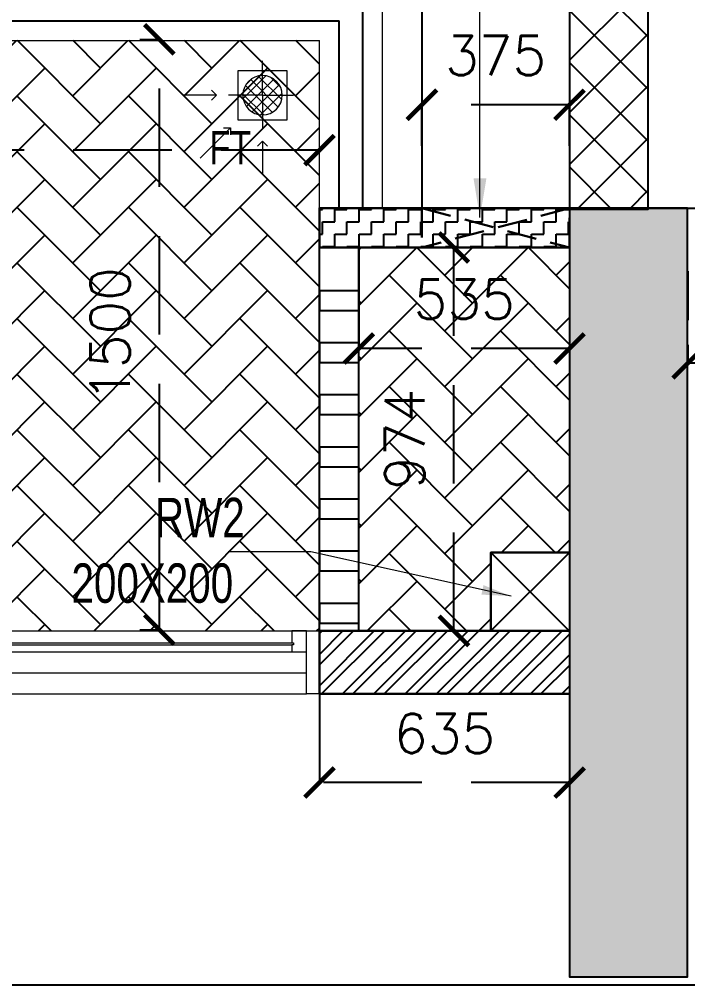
# Model space of a CAD drawing. Header units: millimetres. Extents: x 1135099 to 1230264, y -5736945 to -5695799.
# Drawn here: x 1142245 to 1143941, y -5730079 to -5727626 of the extents above; entities that cross this region are included whole.
import ezdxf

# ---------------------------------------------------------------- set-up
doc = ezdxf.new("R2010")
doc.units = ezdxf.units.MM
doc.header["$LTSCALE"] = 1000
doc.header["$MEASUREMENT"] = 0
for name, pattern in [('2BHK-A - BACK$0$AUDIT_D_120904163729-0', [0]), ('2BHK-A - BACK$0$HIDDEN', [0.375, 0.25, -0.125]), ('AUDIT_D_120904163729-0', [0]), ('T10(T7 IS SIMILAR BUT MIRROR) - DIMENSION & TEXTING$0$( Hidden )', [0.375, 0.25, -0.125]), ('T10(T7 IS SIMILAR BUT MIRROR) - DIMENSION & TEXTING$0$HIDDEN', [0.375, 0.25, -0.125]), ('T8(T9 IS SIMILAR) - DIMENSION & TEXTING$0$AUDIT_D_120904163729-0', [0]), ('T8(T9 IS SIMILAR) - TYPICAL FLOOR ELEVATION$0$AUDIT_D_120904163729-0', [0]), ('T8(T9 IS SIMILAR) - TYPICAL FLOOR ELEVATION$0$HIDDEN', [0.375, 0.25, -0.125])]:
    doc.linetypes.add(name, pattern=pattern)
doc.layers.get('0').update_dxf_attribs({"linetype": 'AUDIT_D_120904163729-0'})
for name, color, linetype, lineweight in [('2BHK-A - BACK$0$$0$a-TOI-fixtures', 251, 'Continuous', 0), ('2BHK-A - BACK$0$a-TOI-fixtures', 251, 'Continuous', 0), ('2BHK-A - BACK$0$A-WALL- 160', 6, 'Continuous', 30), ('2BHK-A - BACK$0$Ele', 8, 'Continuous', 15), ('2BHK-A - BACK$0$Window', 4, 'Continuous', 20), ('T8(T9 IS SIMILAR) - DIMENSION & TEXTING$0$R0-18-10-2014-T1-1st Podium Floor Plan$0$Text', 2, 'Continuous', 0)]:
    doc.layers.add(name, color=color, linetype=linetype, lineweight=lineweight)
for name, color, linetype in [('2BHK-A - BACK$0$A-DECK SUNK 125', 8, 'Continuous'), ('2BHK-A - BACK$0$A-Elev Feature-Chajja', 13, 'Continuous'), ('2BHK-A - BACK$0$A-HATCH -160', 251, '2BHK-A - BACK$0$AUDIT_D_120904163729-0'), ('2BHK-A - BACK$0$CUT-OUT', 49, 'Continuous'), ('2BHK-A - BACK$0$ELE 1', 1, 'Continuous'), ('T10(T7 IS SIMILAR BUT MIRROR) - DIMENSION & TEXTING$0$A-DIMENSIONS', 2, 'T10(T7 IS SIMILAR BUT MIRROR) - DIMENSION & TEXTING$0$HIDDEN'), ('T8(T9 IS SIMILAR) - DIMENSION & TEXTING$0$A-RWS NOS.', 1, 'T8(T9 IS SIMILAR) - DIMENSION & TEXTING$0$AUDIT_D_120904163729-0'), ('T8(T9 IS SIMILAR) - TYPICAL FLOOR ELEVATION$0$A-DIM', 1, 'T8(T9 IS SIMILAR) - TYPICAL FLOOR ELEVATION$0$AUDIT_D_120904163729-0'), ('T8(T9 IS SIMILAR) - TYPICAL FLOOR ELEVATION$0$A-WALL HATCH', 252, 'T8(T9 IS SIMILAR) - TYPICAL FLOOR ELEVATION$0$AUDIT_D_120904163729-0'), ('T8(T9 IS SIMILAR) - TYPICAL FLOOR ELEVATION$0$A-WALL-FEATURES', 6, 'T8(T9 IS SIMILAR) - TYPICAL FLOOR ELEVATION$0$AUDIT_D_120904163729-0'), ('T8_REFUGE COLUMNS$0$A-RCC COLS', 3, 'Continuous')]:
    doc.layers.add(name, color=color, linetype=linetype)
doc.layers.add('T8_REFUGE COLUMNS$0$COL-HATCH', color=7, linetype='Continuous', lineweight=25, true_color=0xa3a3a3)
doc.styles.add('2BHK-A - BACK$0$Romans 1', font='romans.shx', dxfattribs={"height": 100})
doc.styles.add('T10(T7 IS SIMILAR BUT MIRROR) - DIMENSION & TEXTING$0$Romans 1', font='romans.shx', dxfattribs={"height": 100})
doc.styles.add('T8(T9 IS SIMILAR) - DIMENSION & TEXTING$0$ARIAL ARROW', font='swisscl.ttf')
doc.styles.add('T8(T9 IS SIMILAR) - DIMENSION & TEXTING$0$Tahoma', font='tahoma.ttf')
doc.styles.add('T8(T9 IS SIMILAR) - TYPICAL FLOOR ELEVATION$0$Romans 1', font='romans.shx', dxfattribs={"height": 100})
doc.dimstyles.new('2BHK-A - BACK$0$ALPINE S', dxfattribs={"dimscale": 0, "dimtxt": 100, "dimasz": 75, "dimexe": 0, "dimexo": 0, "dimgap": 75, "dimtad": 1, "dimdec": 0, "dimzin": 0, "dimdsep": 46, "dimtxsty": '2BHK-A - BACK$0$Romans 1', "dimblk": '2BHK-A - BACK$0$_ArchTick', "dimcen": 0.09, "dimclrd": 256, "dimclre": 256, "dimclrt": 7, "dimadec": 0, "dimazin": 0, "dimtfac": 1, "dimtdec": 0, "dimtofl": 0, "dimtmove": 1, "dimatfit": 0, "dimldrblk": '2BHK-A - BACK$0$_Open90', "dimfxl": 1, "dimtolj": 1, "dimtzin": 0, "dimarcsym": 0})
doc.dimstyles.new('T10(T7 IS SIMILAR BUT MIRROR) - DIMENSION & TEXTING$0$ALPINE S', dxfattribs={"dimscale": 0, "dimtxt": 100, "dimasz": 75, "dimexe": 0, "dimexo": 0, "dimgap": 75, "dimtad": 1, "dimdec": 0, "dimzin": 0, "dimdsep": 46, "dimtxsty": 'T10(T7 IS SIMILAR BUT MIRROR) - DIMENSION & TEXTING$0$Romans 1', "dimblk": 'T10(T7 IS SIMILAR BUT MIRROR) - DIMENSION & TEXTING$0$_ArchTick', "dimcen": 0.09, "dimclrd": 256, "dimclre": 256, "dimclrt": 7, "dimadec": 0, "dimazin": 0, "dimtfac": 1, "dimtdec": 0, "dimtofl": 0, "dimtmove": 1, "dimatfit": 0, "dimldrblk": 'T10(T7 IS SIMILAR BUT MIRROR) - DIMENSION & TEXTING$0$_Open90', "dimfxl": 1, "dimtolj": 1, "dimtzin": 0, "dimarcsym": 0})
doc.dimstyles.new('T8(T9 IS SIMILAR) - DIMENSION & TEXTING$0$SAMATA STD', dxfattribs={"dimtxt": 100, "dimasz": 50, "dimexe": 50, "dimexo": 50, "dimgap": 10, "dimtad": 0, "dimdec": 0, "dimrnd": 5, "dimzin": 0, "dimdsep": 46, "dimtxsty": 'T8(T9 IS SIMILAR) - DIMENSION & TEXTING$0$Tahoma', "dimblk": 'T8(T9 IS SIMILAR) - DIMENSION & TEXTING$0$_Origin2', "dimcen": -50, "dimdle": 50, "dimclrd": 7, "dimclre": 7, "dimclrt": 7, "dimadec": 0, "dimazin": 0, "dimtfac": 1, "dimtdec": 0, "dimtmove": 1, "dimatfit": 3, "dimfxl": 150, "dimtfill": 1, "dimtolj": 1, "dimtzin": 0, "dimlwd": -1, "dimlwe": -1, "dimarcsym": 0})
doc.dimstyles.new('T8(T9 IS SIMILAR) - TYPICAL FLOOR ELEVATION$0$ALPINE S', dxfattribs={"dimscale": 0, "dimtxt": 100, "dimasz": 75, "dimexe": 0, "dimexo": 0, "dimgap": 75, "dimtad": 1, "dimdec": 0, "dimzin": 0, "dimdsep": 46, "dimtxsty": 'T8(T9 IS SIMILAR) - TYPICAL FLOOR ELEVATION$0$Romans 1', "dimblk": 'T8(T9 IS SIMILAR) - TYPICAL FLOOR ELEVATION$0$_ArchTick', "dimcen": 0.09, "dimclrd": 256, "dimclre": 256, "dimclrt": 7, "dimadec": 0, "dimazin": 0, "dimtfac": 1, "dimtdec": 0, "dimtofl": 0, "dimtmove": 1, "dimatfit": 0, "dimldrblk": 'T8(T9 IS SIMILAR) - TYPICAL FLOOR ELEVATION$0$_Open90', "dimfxl": 1, "dimtolj": 1, "dimtzin": 0, "dimarcsym": 0})

# ---------------------------------------------------------------- blocks, each defined once
blk = doc.blocks.new('T8(T9 IS SIMILAR) - DIMENSION & TEXTING$0$_Origin2')
at = {"color": 0, "linetype": 'ByBlock', "lineweight": -2}
blk.add_line((-0.5, 0), (-1, 0), dxfattribs=at)
for radius in [0.5, 0.25]:
    blk.add_circle((0, 0), radius, dxfattribs=at)
blk = doc.blocks.new('T8(T9 IS SIMILAR) - TYPICAL FLOOR ELEVATION$0$_ArchTick')
at = {"color": 0, "linetype": 'ByBlock', "const_width": 0.15}
blk.add_lwpolyline([(-0.5, -0.5), (0.5, 0.5)], dxfattribs=at)
blk = doc.blocks.new('*D58')
at = {"layer": 'T8(T9 IS SIMILAR) - TYPICAL FLOOR ELEVATION$0$A-DIM', "linetype": 'T8(T9 IS SIMILAR) - TYPICAL FLOOR ELEVATION$0$HIDDEN', "lineweight": -2, "transparency": 16777216}
for p, q in [((1143841.3, -5727420.6), (1144380.1, -5727420.6)), ((1143841.3, -5728105.8), (1144380.1, -5728105.8))]:
    blk.add_line(p, q, dxfattribs=at)
at = {"layer": 'T8(T9 IS SIMILAR) - TYPICAL FLOOR ELEVATION$0$A-DIM', "lineweight": -2, "transparency": 16777216}
blk.add_line((1144380.1, -5728105.8), (1144380.1, -5727420.6), dxfattribs=at)
at = {"layer": 'T8(T9 IS SIMILAR) - TYPICAL FLOOR ELEVATION$0$A-DIM', "linetype": 'ByBlock', "lineweight": -2, "transparency": 16777216, "xscale": 75, "yscale": 75, "zscale": 75}
for p, rotation in [((1144380.1, -5727420.6), 90), ((1144380.1, -5728105.8), 270)]:
    blk.add_blockref('T8(T9 IS SIMILAR) - TYPICAL FLOOR ELEVATION$0$_ArchTick', p, dxfattribs=dict(at, rotation=rotation))
at = {"layer": 'T8(T9 IS SIMILAR) - TYPICAL FLOOR ELEVATION$0$A-DIM', "color": 7, "linetype": 'ByBlock', "transparency": 16777216, "insert": (1144255.1, -5727763.2), "char_height": 100, "attachment_point": 5, "rotation": 90, "style": 'T8(T9 IS SIMILAR) - TYPICAL FLOOR ELEVATION$0$Romans 1'}
blk.add_mtext('\\A1;685', dxfattribs=at)
blk = doc.blocks.new('T8(T9 IS SIMILAR) - TYPICAL FLOOR ELEVATION$0$_Open90')
at = {"color": 0, "linetype": 'ByBlock', "lineweight": -2}
for p, q in [((-0.5, 0.5), (0, 0)), ((0, 0), (-1, 0)), ((0, 0), (-0.5, -0.5))]:
    blk.add_line(p, q, dxfattribs=at)
blk = doc.blocks.new('2BHK-A - BACK$0$2400')
at = {"layer": '2BHK-A - BACK$0$Window', "color": 1, "lineweight": 13}
for p, q in [((1151176.5, -5692111.9), (1148842.5, -5692111.9)), ((1149607.5, -5692111.9), (1148880, -5692111.9)), ((1149607.5, -5692165.3), (1148880, -5692165.3)), ((1150373.7, -5692165.3), (1149645, -5692165.3)), ((1150411.2, -5692165.3), (1151176.5, -5692165.3)), ((1149607.5, -5692218.6), (1148842.5, -5692218.6)), ((1150373.7, -5692218.6), (1149645, -5692218.6)), ((1151139, -5692218.6), (1150411.2, -5692218.6)), ((1150373.7, -5692271.9), (1148842.5, -5692271.9)), ((1151139, -5692271.9), (1150411.2, -5692271.9))]:
    blk.add_line(p, q, dxfattribs=at)
at = {"layer": '2BHK-A - BACK$0$Window', "color": 5, "lineweight": 13}
for p, q in [((1149607.5, -5692142.2), (1148880, -5692142.2)), ((1149607.5, -5692146.7), (1148880, -5692146.7)), ((1150373.7, -5692183.8), (1149645, -5692183.8)), ((1150373.7, -5692200), (1149645, -5692200)), ((1151139, -5692237.2), (1150411.2, -5692237.2)), ((1151139, -5692253.3), (1150411.2, -5692253.3))]:
    blk.add_line(p, q, dxfattribs=at)
at = {"layer": '2BHK-A - BACK$0$Window', "color": 4, "lineweight": 13}
for points in [[(1148842.5, -5692111.9), (1148809.5, -5692111.9), (1148809.5, -5692271.9), (1148842.5, -5692271.9)], [(1148880, -5692146.7), (1148880, -5692165.3), (1148842.5, -5692165.3), (1148842.5, -5692111.9), (1148880, -5692111.9), (1148880, -5692142.2), (1148875.5, -5692142.2), (1148875.5, -5692146.7)], [(1149607.5, -5692146.7), (1149607.5, -5692165.3), (1149645, -5692165.3), (1149645, -5692111.9), (1149607.5, -5692111.9), (1149607.5, -5692142.2), (1149612, -5692142.2), (1149612, -5692146.7)], [(1151209.5, -5692111.9), (1151176.5, -5692111.9), (1151176.5, -5692271.9), (1151209.5, -5692271.9)], [(1149645, -5692200), (1149645, -5692218.6), (1149607.5, -5692218.6), (1149607.5, -5692165.3), (1149645, -5692165.3), (1149645, -5692183.8), (1149640.5, -5692183.8), (1149640.5, -5692200)], [(1150373.7, -5692200), (1150373.7, -5692218.6), (1150411.2, -5692218.6), (1150411.2, -5692165.3), (1150373.7, -5692165.3), (1150373.7, -5692183.8), (1150378.2, -5692183.8), (1150378.2, -5692200)], [(1150411.2, -5692253.3), (1150411.2, -5692271.9), (1150373.7, -5692271.9), (1150373.7, -5692218.6), (1150411.2, -5692218.6), (1150411.2, -5692237.2), (1150406.7, -5692237.2), (1150406.7, -5692253.3)], [(1151139, -5692253.3), (1151139, -5692271.9), (1151176.5, -5692271.9), (1151176.5, -5692218.6), (1151139, -5692218.6), (1151139, -5692237.2), (1151143.5, -5692237.2), (1151143.5, -5692253.3)]]:
    blk.add_lwpolyline(points, close=True, dxfattribs=at)
blk = doc.blocks.new('2BHK-A - BACK$0$$0$Type-A-First Floor Plan-bottom-up$0$FLOOR TRAP-flat-6')
h = blk.add_hatch()
h.set_pattern_fill('ACET-2D-_USER', color=0, scale=20, angle=45, style=0, double=1, pattern_type=0)
h.set_pattern_definition([(45, (-789896.981, 5385770.066), (-14.142135624, 14.142135624), []), (135, (-789896.981, 5385770.066), (-14.142135624, -14.142135624), [])])
edge = h.paths.add_edge_path()
edge.add_arc((150, 150), 50, 0, 360)
at = {"color": 0}
for q in [(150, 228.6), (67.6, 150), (237.4, 150), (150, 63.6)]:
    blk.add_line((150, 150), q, dxfattribs=at)
blk.add_lwpolyline([(87.5, 212.5), (212.5, 212.5), (212.5, 87.5), (87.5, 87.5)], close=True, dxfattribs=at)
blk.add_circle((150, 150), 50, dxfattribs=at)
blk = doc.blocks.new('2BHK-A - BACK$0$_ArchTick')
at = {"color": 0, "linetype": 'ByBlock', "const_width": 0.15}
blk.add_lwpolyline([(-0.5, -0.5), (0.5, 0.5)], dxfattribs=at)
blk = doc.blocks.new('2BHK-A - BACK$0$_Open90')
at = {"color": 0, "linetype": 'ByBlock', "lineweight": -2}
for p, q in [((0, 0), (-1, 0)), ((-0.5, 0.5), (0, 0)), ((0, 0), (-0.5, -0.5))]:
    blk.add_line(p, q, dxfattribs=at)
blk = doc.blocks.new('T10(T7 IS SIMILAR BUT MIRROR) - DIMENSION & TEXTING$0$_ArchTick')
at = {"color": 0, "linetype": 'ByBlock', "const_width": 0.15}
blk.add_lwpolyline([(-0.5, -0.5), (0.5, 0.5)], dxfattribs=at)
blk = doc.blocks.new('*D67')
at = {"layer": 'T10(T7 IS SIMILAR BUT MIRROR) - DIMENSION & TEXTING$0$A-DIMENSIONS', "linetype": 'T10(T7 IS SIMILAR BUT MIRROR) - DIMENSION & TEXTING$0$( Hidden )', "lineweight": -2, "ltscale": 0.5, "transparency": 16777216}
for p, q in [((1143941.6, -5728265.4), (1143941.6, -5728499.7)), ((1144572, -5728263), (1144572, -5728499.7))]:
    blk.add_line(p, q, dxfattribs=at)
at = {"layer": 'T10(T7 IS SIMILAR BUT MIRROR) - DIMENSION & TEXTING$0$A-DIMENSIONS', "lineweight": -2, "ltscale": 0.5, "transparency": 16777216}
blk.add_line((1144572, -5728499.7), (1143941.6, -5728499.7), dxfattribs=at)
at = {"layer": 'T10(T7 IS SIMILAR BUT MIRROR) - DIMENSION & TEXTING$0$A-DIMENSIONS', "lineweight": -2, "ltscale": 0.5, "transparency": 16777216, "xscale": 75, "yscale": 75, "zscale": 75, "rotation": 180}
blk.add_blockref('T10(T7 IS SIMILAR BUT MIRROR) - DIMENSION & TEXTING$0$_ArchTick', (1143941.6, -5728499.7), dxfattribs=at)
at = {"layer": 'T10(T7 IS SIMILAR BUT MIRROR) - DIMENSION & TEXTING$0$A-DIMENSIONS', "lineweight": -2, "ltscale": 0.5, "transparency": 16777216, "xscale": 75, "yscale": 75, "zscale": 75}
blk.add_blockref('T10(T7 IS SIMILAR BUT MIRROR) - DIMENSION & TEXTING$0$_ArchTick', (1144572, -5728499.7), dxfattribs=at)
at = {"layer": 'T10(T7 IS SIMILAR BUT MIRROR) - DIMENSION & TEXTING$0$A-DIMENSIONS', "color": 7, "ltscale": 0.5, "transparency": 16777216, "insert": (1144256.8, -5728374.7), "char_height": 100, "attachment_point": 5, "style": 'T10(T7 IS SIMILAR BUT MIRROR) - DIMENSION & TEXTING$0$Romans 1'}
blk.add_mtext('\\A1;630', dxfattribs=at)
blk = doc.blocks.new('T10(T7 IS SIMILAR BUT MIRROR) - DIMENSION & TEXTING$0$_Open90')
at = {"color": 0, "linetype": 'ByBlock', "lineweight": -2}
for p, q in [((-0.5, 0.5), (0, 0)), ((0, 0), (-1, 0)), ((0, 0), (-0.5, -0.5))]:
    blk.add_line(p, q, dxfattribs=at)
blk = doc.blocks.new('*D68')
at = {"layer": 'T10(T7 IS SIMILAR BUT MIRROR) - DIMENSION & TEXTING$0$A-DIMENSIONS', "linetype": 'T10(T7 IS SIMILAR BUT MIRROR) - DIMENSION & TEXTING$0$HIDDEN', "lineweight": -2, "transparency": 16777216}
for p, q in [((1143006.6, -5729339.8), (1143006.6, -5729565.1)), ((1143641.6, -5729339.8), (1143641.6, -5729565.1))]:
    blk.add_line(p, q, dxfattribs=at)
at = {"layer": 'T10(T7 IS SIMILAR BUT MIRROR) - DIMENSION & TEXTING$0$A-DIMENSIONS', "lineweight": -2, "transparency": 16777216}
blk.add_line((1143641.6, -5729565.1), (1143006.6, -5729565.1), dxfattribs=at)
at = {"layer": 'T10(T7 IS SIMILAR BUT MIRROR) - DIMENSION & TEXTING$0$A-DIMENSIONS', "linetype": 'ByBlock', "lineweight": -2, "transparency": 16777216, "xscale": 75, "yscale": 75, "zscale": 75, "rotation": 180}
blk.add_blockref('T10(T7 IS SIMILAR BUT MIRROR) - DIMENSION & TEXTING$0$_ArchTick', (1143006.6, -5729565.1), dxfattribs=at)
at = {"layer": 'T10(T7 IS SIMILAR BUT MIRROR) - DIMENSION & TEXTING$0$A-DIMENSIONS', "linetype": 'ByBlock', "lineweight": -2, "transparency": 16777216, "xscale": 75, "yscale": 75, "zscale": 75}
blk.add_blockref('T10(T7 IS SIMILAR BUT MIRROR) - DIMENSION & TEXTING$0$_ArchTick', (1143641.6, -5729565.1), dxfattribs=at)
at = {"layer": 'T10(T7 IS SIMILAR BUT MIRROR) - DIMENSION & TEXTING$0$A-DIMENSIONS', "color": 7, "linetype": 'ByBlock', "transparency": 16777216, "insert": (1143324.1, -5729440.1), "char_height": 100, "attachment_point": 5, "style": 'T10(T7 IS SIMILAR BUT MIRROR) - DIMENSION & TEXTING$0$Romans 1'}
blk.add_mtext('\\A1;635', dxfattribs=at)
blk = doc.blocks.new('*D70')
at = {"layer": 'T10(T7 IS SIMILAR BUT MIRROR) - DIMENSION & TEXTING$0$A-DIMENSIONS', "lineweight": -2, "transparency": 16777216}
blk.add_line((1143006.6, -5727958), (1140236.3, -5727958), dxfattribs=at)
at = {"layer": 'T10(T7 IS SIMILAR BUT MIRROR) - DIMENSION & TEXTING$0$A-DIMENSIONS', "linetype": 'ByBlock', "lineweight": -2, "transparency": 16777216, "xscale": 75, "yscale": 75, "zscale": 75, "rotation": 180}
blk.add_blockref('T10(T7 IS SIMILAR BUT MIRROR) - DIMENSION & TEXTING$0$_ArchTick', (1140236.3, -5727958), dxfattribs=at)
at = {"layer": 'T10(T7 IS SIMILAR BUT MIRROR) - DIMENSION & TEXTING$0$A-DIMENSIONS', "linetype": 'ByBlock', "lineweight": -2, "transparency": 16777216, "xscale": 75, "yscale": 75, "zscale": 75}
blk.add_blockref('T10(T7 IS SIMILAR BUT MIRROR) - DIMENSION & TEXTING$0$_ArchTick', (1143006.6, -5727958), dxfattribs=at)
at = {"layer": 'T10(T7 IS SIMILAR BUT MIRROR) - DIMENSION & TEXTING$0$A-DIMENSIONS', "color": 7, "linetype": 'ByBlock', "transparency": 16777216, "insert": (1141621.5, -5727833), "char_height": 100, "attachment_point": 5, "style": 'T10(T7 IS SIMILAR BUT MIRROR) - DIMENSION & TEXTING$0$Romans 1'}
blk.add_mtext('\\A1;2770', dxfattribs=at)
blk = doc.blocks.new('*D71')
at = {"layer": 'T10(T7 IS SIMILAR BUT MIRROR) - DIMENSION & TEXTING$0$A-DIMENSIONS', "linetype": 'T10(T7 IS SIMILAR BUT MIRROR) - DIMENSION & TEXTING$0$HIDDEN', "lineweight": -2, "transparency": 16777216}
for p, q in [((1142550.3, -5727676.7), (1142600, -5727676.7)), ((1142550.3, -5729176.6), (1142600, -5729176.6))]:
    blk.add_line(p, q, dxfattribs=at)
at = {"layer": 'T10(T7 IS SIMILAR BUT MIRROR) - DIMENSION & TEXTING$0$A-DIMENSIONS', "lineweight": -2, "transparency": 16777216}
blk.add_line((1142600, -5729176.6), (1142600, -5727676.7), dxfattribs=at)
at = {"layer": 'T10(T7 IS SIMILAR BUT MIRROR) - DIMENSION & TEXTING$0$A-DIMENSIONS', "linetype": 'ByBlock', "lineweight": -2, "transparency": 16777216, "xscale": 75, "yscale": 75, "zscale": 75}
for p, rotation in [((1142600, -5727676.7), 90), ((1142600, -5729176.6), 270)]:
    blk.add_blockref('T10(T7 IS SIMILAR BUT MIRROR) - DIMENSION & TEXTING$0$_ArchTick', p, dxfattribs=dict(at, rotation=rotation))
at = {"layer": 'T10(T7 IS SIMILAR BUT MIRROR) - DIMENSION & TEXTING$0$A-DIMENSIONS', "color": 7, "linetype": 'ByBlock', "transparency": 16777216, "insert": (1142475, -5728426.6), "char_height": 100, "attachment_point": 5, "rotation": 90, "style": 'T10(T7 IS SIMILAR BUT MIRROR) - DIMENSION & TEXTING$0$Romans 1'}
blk.add_mtext('\\A1;1500', dxfattribs=at)
blk = doc.blocks.new('*D72')
at = {"layer": 'T10(T7 IS SIMILAR BUT MIRROR) - DIMENSION & TEXTING$0$A-DIMENSIONS', "linetype": 'T10(T7 IS SIMILAR BUT MIRROR) - DIMENSION & TEXTING$0$HIDDEN', "lineweight": -2, "transparency": 16777216}
for p, q in [((1143106.6, -5728205.4), (1143106.6, -5728462)), ((1143641.6, -5728205.4), (1143641.6, -5728462))]:
    blk.add_line(p, q, dxfattribs=at)
at = {"layer": 'T10(T7 IS SIMILAR BUT MIRROR) - DIMENSION & TEXTING$0$A-DIMENSIONS', "lineweight": -2, "transparency": 16777216}
blk.add_line((1143641.6, -5728462), (1143106.6, -5728462), dxfattribs=at)
at = {"layer": 'T10(T7 IS SIMILAR BUT MIRROR) - DIMENSION & TEXTING$0$A-DIMENSIONS', "linetype": 'ByBlock', "lineweight": -2, "transparency": 16777216, "xscale": 75, "yscale": 75, "zscale": 75, "rotation": 180}
blk.add_blockref('T10(T7 IS SIMILAR BUT MIRROR) - DIMENSION & TEXTING$0$_ArchTick', (1143106.6, -5728462), dxfattribs=at)
at = {"layer": 'T10(T7 IS SIMILAR BUT MIRROR) - DIMENSION & TEXTING$0$A-DIMENSIONS', "linetype": 'ByBlock', "lineweight": -2, "transparency": 16777216, "xscale": 75, "yscale": 75, "zscale": 75}
blk.add_blockref('T10(T7 IS SIMILAR BUT MIRROR) - DIMENSION & TEXTING$0$_ArchTick', (1143641.6, -5728462), dxfattribs=at)
at = {"layer": 'T10(T7 IS SIMILAR BUT MIRROR) - DIMENSION & TEXTING$0$A-DIMENSIONS', "color": 7, "linetype": 'ByBlock', "transparency": 16777216, "insert": (1143374.1, -5728337), "char_height": 100, "attachment_point": 5, "style": 'T10(T7 IS SIMILAR BUT MIRROR) - DIMENSION & TEXTING$0$Romans 1'}
blk.add_mtext('\\A1;535', dxfattribs=at)
blk = doc.blocks.new('*D73')
at = {"layer": 'T10(T7 IS SIMILAR BUT MIRROR) - DIMENSION & TEXTING$0$A-DIMENSIONS', "linetype": 'T10(T7 IS SIMILAR BUT MIRROR) - DIMENSION & TEXTING$0$HIDDEN', "lineweight": -2, "transparency": 16777216}
for p, q in [((1143641.6, -5728205.4), (1143347.8, -5728205.4)), ((1143641.6, -5729179.8), (1143347.8, -5729179.8))]:
    blk.add_line(p, q, dxfattribs=at)
at = {"layer": 'T10(T7 IS SIMILAR BUT MIRROR) - DIMENSION & TEXTING$0$A-DIMENSIONS', "lineweight": -2, "transparency": 16777216}
blk.add_line((1143347.8, -5729179.8), (1143347.8, -5728205.4), dxfattribs=at)
at = {"layer": 'T10(T7 IS SIMILAR BUT MIRROR) - DIMENSION & TEXTING$0$A-DIMENSIONS', "linetype": 'ByBlock', "lineweight": -2, "transparency": 16777216, "xscale": 75, "yscale": 75, "zscale": 75}
for p, rotation in [((1143347.8, -5728205.4), 90), ((1143347.8, -5729179.8), 270)]:
    blk.add_blockref('T10(T7 IS SIMILAR BUT MIRROR) - DIMENSION & TEXTING$0$_ArchTick', p, dxfattribs=dict(at, rotation=rotation))
at = {"layer": 'T10(T7 IS SIMILAR BUT MIRROR) - DIMENSION & TEXTING$0$A-DIMENSIONS', "color": 7, "linetype": 'ByBlock', "transparency": 16777216, "insert": (1143222.8, -5728692.6), "char_height": 100, "attachment_point": 5, "rotation": 90, "style": 'T10(T7 IS SIMILAR BUT MIRROR) - DIMENSION & TEXTING$0$Romans 1'}
blk.add_mtext('\\A1;974', dxfattribs=at)
blk = doc.blocks.new('*D94')
at = {"layer": 'T10(T7 IS SIMILAR BUT MIRROR) - DIMENSION & TEXTING$0$A-DIMENSIONS', "linetype": 'T10(T7 IS SIMILAR BUT MIRROR) - DIMENSION & TEXTING$0$HIDDEN', "lineweight": -2, "transparency": 16777216}
for p, q in [((1143266.5, -5727947.1), (1143266.5, -5727842.6)), ((1143641.3, -5727947.5), (1143641.3, -5727842.6))]:
    blk.add_line(p, q, dxfattribs=at)
at = {"layer": 'T10(T7 IS SIMILAR BUT MIRROR) - DIMENSION & TEXTING$0$A-DIMENSIONS', "lineweight": -2, "transparency": 16777216}
blk.add_line((1143641.3, -5727842.6), (1143266.5, -5727842.6), dxfattribs=at)
at = {"layer": 'T10(T7 IS SIMILAR BUT MIRROR) - DIMENSION & TEXTING$0$A-DIMENSIONS', "linetype": 'ByBlock', "lineweight": -2, "transparency": 16777216, "xscale": 75, "yscale": 75, "zscale": 75, "rotation": 180}
blk.add_blockref('T10(T7 IS SIMILAR BUT MIRROR) - DIMENSION & TEXTING$0$_ArchTick', (1143266.5, -5727842.6), dxfattribs=at)
at = {"layer": 'T10(T7 IS SIMILAR BUT MIRROR) - DIMENSION & TEXTING$0$A-DIMENSIONS', "linetype": 'ByBlock', "lineweight": -2, "transparency": 16777216, "xscale": 75, "yscale": 75, "zscale": 75}
blk.add_blockref('T10(T7 IS SIMILAR BUT MIRROR) - DIMENSION & TEXTING$0$_ArchTick', (1143641.3, -5727842.6), dxfattribs=at)
at = {"layer": 'T10(T7 IS SIMILAR BUT MIRROR) - DIMENSION & TEXTING$0$A-DIMENSIONS', "color": 7, "linetype": 'ByBlock', "transparency": 16777216, "insert": (1143453.9, -5727717.6), "char_height": 100, "attachment_point": 5, "style": 'T10(T7 IS SIMILAR BUT MIRROR) - DIMENSION & TEXTING$0$Romans 1'}
blk.add_mtext('\\A1;375', dxfattribs=at)
blk = doc.blocks.new('2BHK-A - BACK$0$A$C1DA736AB')
at = {"color": 0, "linetype": 'ByBlock'}
for points in [[(117, 0.4, 0), (202.3, 0.4, 0)], [(81.7, -82.8, 0), (158.2, -159.9, 0)], [(0.4, -117, 0), (0.4, -202.3, 0)]]:
    blk.add_leader(points, dimstyle='2BHK-A - BACK$0$ALPINE S', override={"dimscale": 1, "dimasz": 25, "dimtad": 0, "dimfxl": 5, "dimtfill": 1, "dimarcsym": 1}, dxfattribs=at)

msp = doc.modelspace()

# ---------------------------------------------------------------- hatches: boundary and pattern name
at = {"layer": '2BHK-A - BACK$0$A-DECK SUNK 125'}
h = msp.add_hatch(dxfattribs=at)
h.set_pattern_fill('AR-HBONE', color=256, scale=25)
h.set_pattern_definition([(45, (-11618.33, -12134.68), (1e-14, 141.4213562), [300, -100]), (135, (-11547.62, -12063.97), (1e-14, 141.4213562), [300, -100])])
h.paths.add_polyline_path([(1143006.6, -5729179.8), (1140236.6, -5729179.8), (1140236.6, -5727679.8), (1143006.6, -5727679.8)])
h = msp.add_hatch(dxfattribs=at)
h.set_pattern_fill('AR-HBONE', color=256, scale=25)
h.set_pattern_definition([(45, (-66110.92, -27015.53), (1e-14, 141.4213562), [300, -100]), (135, (-66040.21, -26944.82), (1e-14, 141.4213562), [300, -100])])
h.paths.add_polyline_path([(1143641.6, -5728980.3), (1143441.4, -5728980.3), (1143441.4, -5729179.8), (1143106.6, -5729179.8), (1143106.6, -5728205.4), (1143641.6, -5728205.4)])
at = {"layer": '2BHK-A - BACK$0$A-HATCH -160', "linetype": 'ByBlock'}
h = msp.add_hatch(dxfattribs=at)
h.set_pattern_fill('ZIGZAG', color=256, scale=250)
h.set_pattern_definition([(0, (-66111.137, -27015.08), (31.25, 31.25), [31.25, -31.25]), (90, (-66079.887, -27015.08), (-31.25, 31.25), [31.25, -31.25])])
h.paths.add_polyline_path([(1143641.6, -5728205.4), (1143006.6, -5728205.4), (1143006.6, -5728105.4), (1143641.6, -5728105.4)])
h = msp.add_hatch(dxfattribs=at)
h.set_pattern_fill('ANSI32', color=256, scale=150)
h.set_pattern_definition([(45, (-66110.917, -27015.53), (-39.77475644, 39.77475644), []), (45, (-66084.4, -27015.53), (-39.77475644, 39.77475644), [])])
h.paths.add_polyline_path([(1140606.6, -5729339.8), (1140236.6, -5729339.8), (1140236.6, -5729179.8), (1140606.6, -5729179.8)])
h.paths.add_polyline_path([(1143006.6, -5729339.8), (1143641.6, -5729339.8), (1143641.6, -5729179.8), (1143006.6, -5729179.8)])
at = {"layer": 'T8(T9 IS SIMILAR) - TYPICAL FLOOR ELEVATION$0$A-WALL HATCH', "linetype": 'ByBlock'}
h = msp.add_hatch(dxfattribs=at)
h.set_pattern_fill('ANSI37', color=256, scale=750)
h.set_pattern_definition([(45, (-66111.02, -27015.74), (-66.2912607, 66.2912607), []), (135, (-66111.02, -27015.74), (-66.2912607, -66.2912607), [])])
h.paths.add_polyline_path([(1143841.2, -5727421.3), (1143641.2, -5727421.3), (1143641.2, -5728107.6), (1143841.2, -5728107.6)])
at = {"layer": 'T8_REFUGE COLUMNS$0$COL-HATCH', "linetype": 'ByBlock'}
h = msp.add_hatch(color=256, dxfattribs=at)
h.dxf.hatch_style = 1
h.paths.add_polyline_path([(1143941.2, -5728105.4), (1143641.2, -5728105.4), (1143641.2, -5730058.5), (1143941.2, -5730058.5)])

# ---------------------------------------------------------------- linework, layer by layer
at = {"linetype": 'ByBlock'}
msp.add_lwpolyline([(1145416.5, -5726204.4), (1135099.2, -5726204.4), (1135099.2, -5730078.6), (1145416.5, -5730078.6)], close=True, dxfattribs=at)
at = {"layer": '2BHK-A - BACK$0$A-Elev Feature-Chajja', "color": 4, "elevation": -0.4}
for points in [[(1143106.6, -5728365.4), (1143106.6, -5728315.4), (1143006.6, -5728315.4), (1143006.6, -5728365.4)], [(1143106.6, -5728497.7), (1143106.6, -5728447.7), (1143006.6, -5728447.7), (1143006.6, -5728497.7)], [(1143106.6, -5728630.1), (1143106.6, -5728580.1), (1143006.6, -5728580.1), (1143006.6, -5728630.1)], [(1143106.6, -5728762.5), (1143106.6, -5728712.5), (1143006.6, -5728712.5), (1143006.6, -5728762.5)], [(1143106.6, -5728894.9), (1143106.6, -5728844.9), (1143006.6, -5728844.9), (1143006.6, -5728894.9)], [(1143106.6, -5729027.3), (1143106.6, -5728977.3), (1143006.6, -5728977.3), (1143006.6, -5729027.3)], [(1143106.6, -5729159.6), (1143106.6, -5729109.6), (1143006.6, -5729109.6), (1143006.6, -5729159.6)]]:
    msp.add_lwpolyline(points, close=True, dxfattribs=at)
at = {"layer": '2BHK-A - BACK$0$A-WALL- 160', "color": 5, "linetype": '2BHK-A - BACK$0$HIDDEN', "ltscale": 0.3}
for p, q in [((1143266.6, -5728105.4, -0.4), (1143641.3, -5728205.8, -0.4)), ((1143641.4, -5728105.8, -0.4), (1143266.6, -5728205.4, -0.4)), ((1143641.6, -5728105.4, -0.4), (1143641.5, -5728105.4, -0.4))]:
    msp.add_line(p, q, dxfattribs=at)
at = {"layer": '2BHK-A - BACK$0$A-WALL- 160', "linetype": 'ByBlock'}
for p, q in [((1143006.6, -5729339.8, -0.4), (1143006.6, -5729179.8, -0.4)), ((1143641.6, -5729179.8, -0.4), (1143006.6, -5729179.8, -0.4)), ((1143641.6, -5729339.8, -0.4), (1143006.6, -5729339.8, -0.4))]:
    msp.add_line(p, q, dxfattribs=at)
at = {"layer": '2BHK-A - BACK$0$A-WALL- 160', "linetype": 'ByBlock', "elevation": -0.4}
msp.add_lwpolyline([(1143641.5, -5728105.4), (1143006.6, -5728105.4), (1143006.6, -5728205.4), (1143641.6, -5728205.4)], dxfattribs=at)
at = {"layer": '2BHK-A - BACK$0$A-WALL- 160', "color": 5, "linetype": '2BHK-A - BACK$0$HIDDEN', "ltscale": 0.3, "elevation": -0.4}
msp.add_lwpolyline([(1143266.6, -5728205.4), (1143641.6, -5728205.4), (1143641.6, -5728105.4), (1143266.6, -5728105.4)], close=True, dxfattribs=at)
at = {"layer": '2BHK-A - BACK$0$CUT-OUT'}
for p, q in [((1143006.6, -5729179.8, -0.4), (1143006.6, -5728205.4, -0.4)), ((1143106.6, -5729179.8, -0.4), (1143106.6, -5728205.4, -0.4))]:
    msp.add_line(p, q, dxfattribs=at)
at = {"layer": '2BHK-A - BACK$0$CUT-OUT', "elevation": -0.4}
msp.add_lwpolyline([(1143641.6, -5728980.3), (1143441.4, -5728980.3), (1143441.4, -5729179.8), (1143106.6, -5729179.8), (1143106.6, -5728205.4), (1143641.6, -5728205.4)], close=True, dxfattribs=at)
at = {"layer": '2BHK-A - BACK$0$CUT-OUT', "linetype": 'ByBlock', "elevation": -0.4}
for points in [[(1143441.4, -5728980.3), (1143641.4, -5729180.3)], [(1143641.4, -5728980.3), (1143441.4, -5729179.6)]]:
    msp.add_lwpolyline(points, dxfattribs=at)
msp.add_lwpolyline([(1143441.4, -5728980.3), (1143641.6, -5728980.3), (1143641.6, -5729179.8), (1143441.4, -5729179.8)], close=True, dxfattribs=at)
at = {"layer": '2BHK-A - BACK$0$Ele'}
for p, q in [((1143166.6, -5728105.4, -0.4), (1143166.6, -5727519.8, -0.4)), ((1140236.6, -5727679.8, -0.4), (1143006.6, -5727679.8, -0.4)), ((1143006.6, -5729179.8, -0.4), (1143006.6, -5727679.8, -0.4))]:
    msp.add_line(p, q, dxfattribs=at)
at = {"layer": '2BHK-A - BACK$0$ELE 1'}
for p, q in [((1143116.6, -5728105.2, -0.4), (1143116.6, -5727569.8, -0.4)), ((1140236.6, -5727629.8, -0.4), (1143056.6, -5727629.8, -0.4)), ((1143056.6, -5728105.2, -0.4), (1143056.6, -5727629.8, -0.4))]:
    msp.add_line(p, q, dxfattribs=at)
at = {"layer": 'T8(T9 IS SIMILAR) - TYPICAL FLOOR ELEVATION$0$A-WALL-FEATURES', "linetype": 'ByBlock', "elevation": -0.4}
msp.add_lwpolyline([(1137056.3, -5728105.8), (1137056.3, -5727421.3), (1143266.3, -5727421.3), (1143266.3, -5728105.8)], dxfattribs=at)
msp.add_lwpolyline([(1143841.3, -5727421.3), (1143641.3, -5727421.3), (1143641.3, -5728107.6), (1143841.3, -5728107.6)], close=True, dxfattribs=at)
at = {"layer": 'T8_REFUGE COLUMNS$0$A-RCC COLS', "linetype": 'ByBlock', "elevation": -0.4}
msp.add_lwpolyline([(1143941.2, -5728105.4), (1143641.2, -5728105.4), (1143641.2, -5730058.5), (1143941.2, -5730058.5)], close=True, dxfattribs=at)

# ---------------------------------------------------------------- block references
at = {"layer": '2BHK-A - BACK$0$$0$a-TOI-fixtures', "extrusion": (0, 0, -1), "zscale": -1, "rotation": 90}
msp.add_blockref('2BHK-A - BACK$0$$0$Type-A-First Floor Plan-bottom-up$0$FLOOR TRAP-flat-6', (-1142712.1, -5727968.6, 0.4), dxfattribs=at)
at = {"layer": '2BHK-A - BACK$0$a-TOI-fixtures', "extrusion": (0, 0, -1), "zscale": -1}
msp.add_blockref('2BHK-A - BACK$0$A$C1DA736AB', (-1142862.1, -5727818.6, 0.4), dxfattribs=at)
at = {"layer": '2BHK-A - BACK$0$A-WALL- 160', "linetype": 'ByBlock', "extrusion": (0, 0, -1), "zscale": -1}
msp.add_blockref('2BHK-A - BACK$0$2400', (-2291816.1, -37067.9, 0.4), dxfattribs=at)

# ---------------------------------------------------------------- texts
at = {"layer": 'T8(T9 IS SIMILAR) - DIMENSION & TEXTING$0$A-RWS NOS.', "linetype": 'ByBlock', "insert": (1142366.1, -5728841.5, -0.4), "char_height": 100, "width": 435.517, "attachment_point": 1, "style": 'T8(T9 IS SIMILAR) - DIMENSION & TEXTING$0$ARIAL ARROW'}
msp.add_mtext('\\pi222.93481;RW2\\P\\pi10.94267;200X200', dxfattribs=at)
msp.add_mtext('\\pi222.93481;RW2\\P\\pi10.94267;200X200', dxfattribs=at)
at = {"layer": 'T8(T9 IS SIMILAR) - DIMENSION & TEXTING$0$R0-18-10-2014-T1-1st Podium Floor Plan$0$Text', "linetype": 'ByBlock', "style": 'T8(T9 IS SIMILAR) - DIMENSION & TEXTING$0$ARIAL ARROW'}
msp.add_text('FT', height=85, dxfattribs=at).set_placement((1142727, -5727994.1, -0.4))
msp.add_text('FT', height=85, dxfattribs=at).set_placement((1142727, -5727994.1, -0.4))

# ---------------------------------------------------------------- dimensions: what is measured, and where the dimension line sits
at = {"layer": 'T10(T7 IS SIMILAR BUT MIRROR) - DIMENSION & TEXTING$0$A-DIMENSIONS', "linetype": 'ByBlock'}
for base, p1, p2, angle, picture, middle in [((1142600, -5727676.7), (1142550.3, -5729176.6), (1142550.3, -5727676.7, -0.3), 90, '*D71', (1142475, -5728426.6)), ((1140236.3, -5727958), (1143006.6, -5727958), (1140236.3, -5727958, -0.4), 180, '*D70', (1141621.5, -5727833)), ((1143347.8, -5728205.4), (1143641.6, -5729179.8, -0.4), (1143641.6, -5728205.4, -0.4), 90, '*D73', (1143222.8, -5728692.6)), ((1143106.6, -5728462, -0.4), (1143641.6, -5728205.4, -0.4), (1143106.6, -5728205.4, -0.4), 180, '*D72', (1143374.1, -5728337, -0.4)), ((1143006.6, -5729565.1), (1143641.6, -5729339.8, -0.4), (1143006.6, -5729339.8, -0.4), 180, '*D68', (1143324.1, -5729440.1))]:
    dim = msp.add_linear_dim(base=base, p1=p1, p2=p2, angle=angle, dimstyle='T10(T7 IS SIMILAR BUT MIRROR) - DIMENSION & TEXTING$0$ALPINE S', override={"dimscale": 1, "dimfxl": 5, "dimarcsym": 1}, dxfattribs=at)
    dim.commit()
    dim.dimension.update_dxf_attribs({"geometry": picture, "text_midpoint": middle})
dim = msp.add_linear_dim(base=(1143266.5, -5727842.6, -0.4), p1=(1143641.3, -5727947.5, -0.4), p2=(1143266.5, -5727947.1, -0.4), dimstyle='T10(T7 IS SIMILAR BUT MIRROR) - DIMENSION & TEXTING$0$ALPINE S', override={"dimscale": 1, "dimfxl": 5, "dimarcsym": 1}, dxfattribs=at)
dim.commit()
dim.dimension.update_dxf_attribs({"geometry": '*D94', "text_midpoint": (1143453.9, -5727842.6, -0.4), "dimtype": 160})
at = {"layer": 'T10(T7 IS SIMILAR BUT MIRROR) - DIMENSION & TEXTING$0$A-DIMENSIONS', "ltscale": 0.5}
dim = msp.add_linear_dim(base=(1143941.6, -5728499.7, -0.4), p1=(1144572, -5728263, -0.4), p2=(1143941.6, -5728265.4, -0.4), angle=180, dimstyle='T10(T7 IS SIMILAR BUT MIRROR) - DIMENSION & TEXTING$0$ALPINE S', override={"dimscale": 1}, dxfattribs=at)
dim.commit()
dim.dimension.update_dxf_attribs({"geometry": '*D67', "text_midpoint": (1144256.8, -5728374.7, -0.4)})
at = {"layer": 'T8(T9 IS SIMILAR) - TYPICAL FLOOR ELEVATION$0$A-DIM', "linetype": 'ByBlock'}
dim = msp.add_linear_dim(base=(1144380.1, -5727420.6, -0.4), p1=(1143841.3, -5728105.8, -0.5), p2=(1143841.3, -5727420.6, -0.5), angle=90, dimstyle='T8(T9 IS SIMILAR) - TYPICAL FLOOR ELEVATION$0$ALPINE S', override={"dimscale": 1, "dimfxl": 5, "dimarcsym": 1}, dxfattribs=at)
dim.commit()
dim.dimension.update_dxf_attribs({"geometry": '*D58', "text_midpoint": (1144255.1, -5727763.2, -0.4)})

# ---------------------------------------------------------------- leaders
at = {"layer": 'T8(T9 IS SIMILAR) - DIMENSION & TEXTING$0$R0-18-10-2014-T1-1st Podium Floor Plan$0$Text'}
for points, override in [([(1143414, -5728129.4, -0.4), (1143414, -5727830.2, -0.4), (1143414, -5727348.4, -0.4)], {"dimscale": 1, "dimasz": 100, "dimclrd": 2, "dimfxlon": 1, "dimarcsym": 1}), ([(1143493.6, -5729091.5, -0.9), (1142984.3, -5728979.1, -0.9), (1142774.9, -5728979.1, -0.9)], {"dimasz": 75, "dimclrd": 2, "dimfxlon": 1, "dimarcsym": 1}), ([(1143493.6, -5729091.5, -0.9), (1142984.3, -5728979.1, -0.9), (1142774.9, -5728979.1, -0.9)], {"dimasz": 75, "dimclrd": 2, "dimfxlon": 1, "dimarcsym": 1})]:
    msp.add_leader(points, dimstyle='T8(T9 IS SIMILAR) - DIMENSION & TEXTING$0$SAMATA STD', override=override, dxfattribs=at)

doc.saveas('drawing.dxf')
